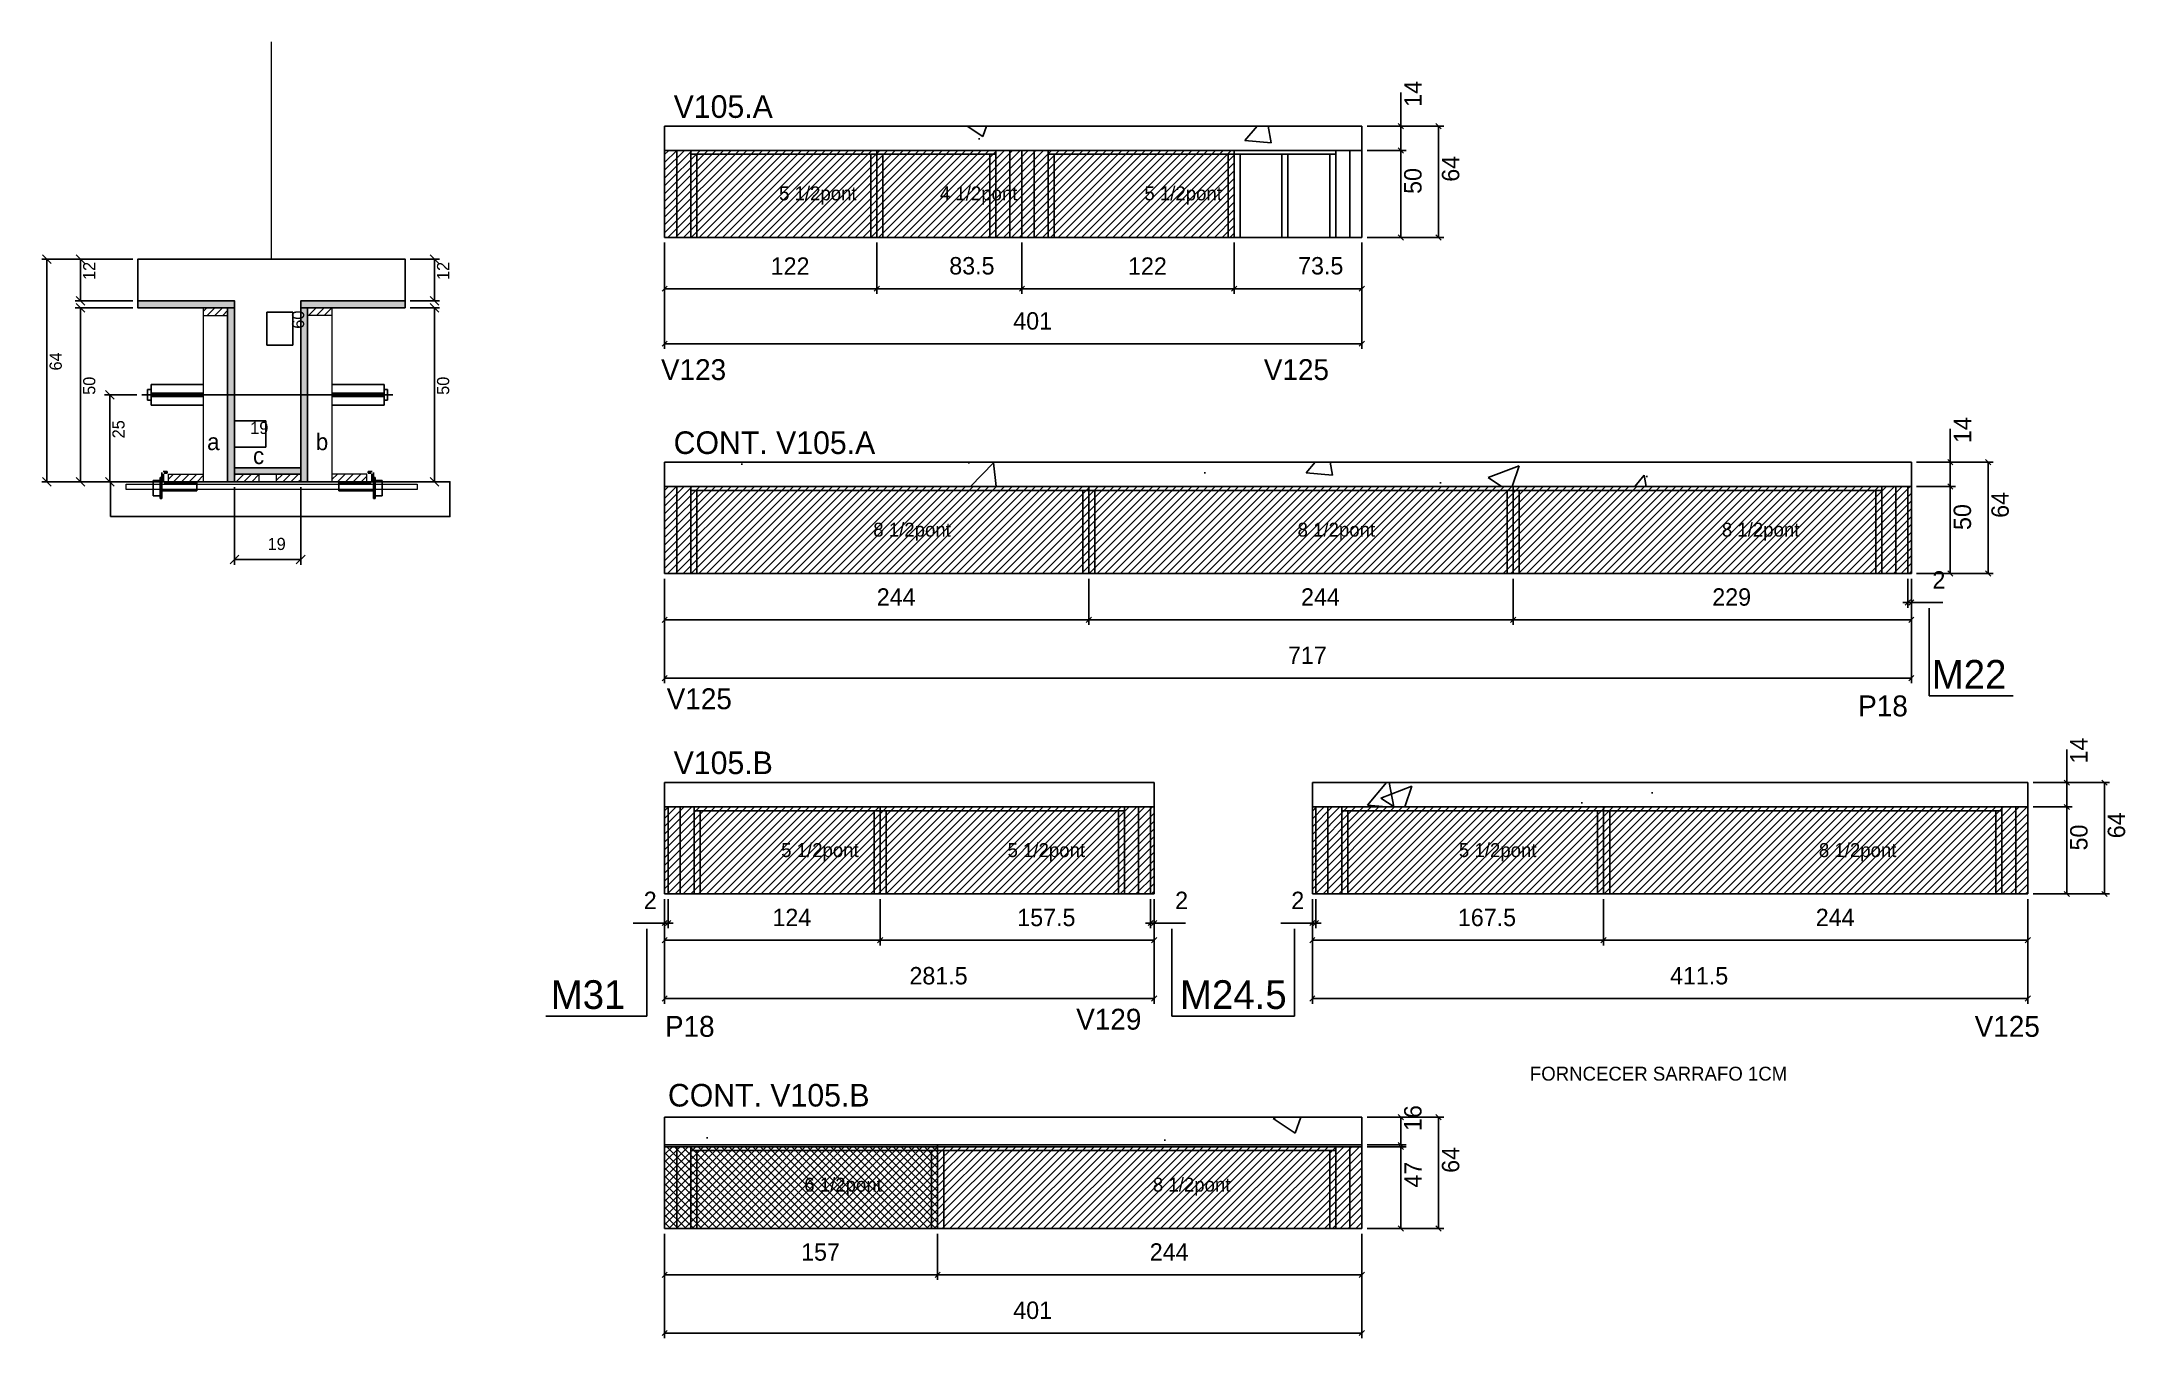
# Model space of a CAD drawing. Header units: metres. Extents: x 7613 to 8812, y 9675 to 10421.
import ezdxf

# ---------------------------------------------------------------- set-up
doc = ezdxf.new("R2010")
doc.units = ezdxf.units.M
for name, color, linetype in [('5', 7, 'Continuous'), ('barrote', 7, 'Continuous'), ('CONCRETO', 7, 'Continuous'), ('COTA', 7, 'Continuous'), ('Cota Seção (2x)', 7, 'Continuous'), ('detalhes', 7, 'Continuous'), ('Hachura', 7, 'Continuous'), ('Madeira', 7, 'Continuous'), ('NOMENCLATURA', 7, 'Continuous'), ('Painéis', 7, 'Continuous'), ('presilha', 7, 'Continuous'), ('REAPROVEITAMENTO', 7, 'Continuous'), ('SARR_2.2x7', 7, 'Continuous'), ('SARR_3.5x7', 7, 'Continuous'), ('SCO-___-LAJ', 7, 'Continuous'), ('TENSOR', 7, 'Continuous'), ('texto', 7, 'Continuous'), ('Texto Seção', 7, 'Continuous')]:
    doc.layers.add(name, color=color, linetype=linetype)

msp = doc.modelspace()

# ---------------------------------------------------------------- hatches: boundary and pattern name
at = {"layer": 'COTA'}
h = msp.add_hatch(dxfattribs=at)
h.set_pattern_fill('AR-CONC')
h.paths.add_polyline_path([(8372.6, 10372.3), (7971.6, 10372.3), (7971.6, 10358.3), (8372.6, 10358.3), (8372.6, 10372.3)])
h = msp.add_hatch(dxfattribs=at)
h.set_pattern_fill('AR-CONC')
h.paths.add_polyline_path([(8688.6, 10179.1), (8688.6, 10165.1), (7971.6, 10165.1), (7971.6, 10179.1), (8688.6, 10179.1)])
h = msp.add_hatch(dxfattribs=at)
h.set_pattern_fill('AR-CONC')
h.paths.add_polyline_path([(7971.6, 9994.9), (7971.6, 9980.9), (8253.1, 9980.9), (8253.1, 9994.9), (7971.6, 9994.9)])
h = msp.add_hatch(dxfattribs=at)
h.set_pattern_fill('AR-CONC')
h.paths.add_polyline_path([(8755.6, 9994.9), (8755.6, 9980.9), (8344.1, 9980.9), (8344.1, 9994.9), (8755.6, 9994.9)])
h = msp.add_hatch(dxfattribs=at)
h.set_pattern_fill('AR-CONC')
h.paths.add_polyline_path([(8372.6, 9802.6), (8372.6, 9786.6), (7971.6, 9786.6), (7971.6, 9802.6), (8372.6, 9802.6)])
at = {"layer": 'Hachura'}
h = msp.add_hatch(color=7, dxfattribs=at)
h.dxf.hatch_style = 1
h.paths.add_polyline_path([(7724.3, 10267.8), (7724.3, 10271.8), (7668.7, 10271.8), (7668.7, 10267.8), (7724.3, 10267.8)])
h = msp.add_hatch(color=7, dxfattribs=at)
h.dxf.hatch_style = 1
h.paths.add_polyline_path([(7822.3, 10267.8), (7822.3, 10271.8), (7762.3, 10271.8), (7762.3, 10267.8), (7822.3, 10267.8)])
h = msp.add_hatch(dxfattribs=at)
h.set_pattern_fill('ANSI31')
h.paths.add_polyline_path([(7720.3, 10263.4), (7720.3, 10267.8), (7706.3, 10267.8), (7706.3, 10263.4), (7720.3, 10263.4)])
h = msp.add_hatch(color=7, dxfattribs=at)
h.dxf.hatch_style = 1
h.paths.add_polyline_path([(7720.3, 10267.8), (7724.3, 10267.8), (7724.3, 10167.8), (7720.3, 10167.8), (7720.3, 10267.8)])
h = msp.add_hatch(color=7, dxfattribs=at)
h.dxf.hatch_style = 1
h.paths.add_polyline_path([(7766.3, 10267.8), (7762.3, 10267.8), (7762.3, 10167.8), (7766.3, 10167.8), (7766.3, 10267.8)])
h = msp.add_hatch(dxfattribs=at)
h.set_pattern_fill('ANSI31')
h.paths.add_polyline_path([(7766.3, 10263.4), (7766.3, 10267.8), (7780.3, 10267.8), (7780.3, 10263.4), (7766.3, 10263.4)])
h = msp.add_hatch(color=7, dxfattribs=at)
h.dxf.hatch_style = 1
h.paths.add_polyline_path([(7762.3, 10172.2), (7762.3, 10175.8), (7724.3, 10175.8), (7724.3, 10172.2), (7762.3, 10172.2)])
h = msp.add_hatch(dxfattribs=at)
h.set_pattern_fill('ANSI31')
h.paths.add_polyline_path([(7686.3, 10167.8), (7686.3, 10172.2), (7706.3, 10172.2), (7706.3, 10167.8), (7686.3, 10167.8)])
h = msp.add_hatch(dxfattribs=at)
h.set_pattern_fill('ANSI31')
h.paths.add_polyline_path([(7724.3, 10167.8), (7724.3, 10172.2), (7738.3, 10172.2), (7738.3, 10167.8), (7724.3, 10167.8)])
h = msp.add_hatch(dxfattribs=at)
h.set_pattern_fill('ANSI31')
h.paths.add_polyline_path([(7762.3, 10167.8), (7762.3, 10172.2), (7748.3, 10172.2), (7748.3, 10167.8), (7762.3, 10167.8)])
h = msp.add_hatch(dxfattribs=at)
h.set_pattern_fill('ANSI31')
h.paths.add_polyline_path([(7800.3, 10167.8), (7800.3, 10172.2), (7780.3, 10172.2), (7780.3, 10167.8), (7800.3, 10167.8)])
at = {"layer": 'REAPROVEITAMENTO'}
h = msp.add_hatch(dxfattribs=at)
h.set_pattern_fill('ANSI31')
h.paths.add_polyline_path([(7971.6, 10358.3), (7971.6, 10308.3), (8299.1, 10308.3), (8299.1, 10358.3), (7971.6, 10358.3)])
h = msp.add_hatch(dxfattribs=at)
h.set_pattern_fill('ANSI31')
h.paths.add_polyline_path([(7971.6, 10165.1), (7971.6, 10115.1), (8688.6, 10115.1), (8688.6, 10165.1), (7971.6, 10165.1), (7971.6, 10165.1)])
h = msp.add_hatch(dxfattribs=at)
h.set_pattern_fill('ANSI31')
h.paths.add_polyline_path([(7971.6, 9980.9), (7971.6, 9930.9), (8253.1, 9930.9), (8253.1, 9980.9), (7971.6, 9980.9)])
h = msp.add_hatch(dxfattribs=at)
h.set_pattern_fill('ANSI31')
h.paths.add_polyline_path([(8344.1, 9980.9), (8344.1, 9930.9), (8755.6, 9930.9), (8755.6, 9980.9), (8344.1, 9980.9), (8344.1, 9980.9)])
h = msp.add_hatch(dxfattribs=at)
h.set_pattern_fill('ANSI37')
h.paths.add_polyline_path([(7971.6, 9785.6), (7971.6, 9738.6), (8128.6, 9738.6), (8128.6, 9785.6), (7971.6, 9785.6)])
h = msp.add_hatch(dxfattribs=at)
h.set_pattern_fill('ANSI31')
h.paths.add_polyline_path([(8128.6, 9785.6), (8128.6, 9738.6), (8372.6, 9738.6), (8372.6, 9785.6), (8128.6, 9785.6), (8128.6, 9785.6)])

# ---------------------------------------------------------------- linework, layer by layer
at = {"color": 7, "lineweight": 25}
for p, q in [((7676.3, 10223.8), (7676.3, 10211.8)), ((7676.3, 10223.8), (7706.3, 10223.8)), ((7810.3, 10223.8), (7780.3, 10223.8)), ((7810.3, 10223.8), (7810.3, 10211.8)), ((7674.3, 10220.8), (7674.3, 10214.8)), ((7674.3, 10220.8), (7676.3, 10220.8)), ((7676.3, 10214.8), (7674.3, 10214.8)), ((7706.3, 10218.8), (7676.3, 10218.8)), ((7706.3, 10216.8), (7676.3, 10216.8)), ((7676.3, 10211.8), (7706.3, 10211.8)), ((7780.3, 10218.8), (7810.3, 10218.8)), ((7780.3, 10216.8), (7810.3, 10216.8)), ((7810.3, 10211.8), (7780.3, 10211.8)), ((7810.3, 10220.8), (7812.3, 10220.8)), ((7810.3, 10214.8), (7812.3, 10214.8)), ((7812.3, 10220.8), (7812.3, 10214.8))]:
    msp.add_line(p, q, dxfattribs=at)
at = {"layer": 'barrote', "color": 251, "lineweight": 25}
msp.add_lwpolyline([(7652.9, 10147.8), (7848.1, 10147.8), (7848.1, 10167.8), (7652.9, 10167.8)], close=True, dxfattribs=at)
at = {"layer": 'CONCRETO', "color": 251, "lineweight": 25}
msp.add_lwpolyline([(7668.7, 10271.8), (7668.7, 10295.8), (7822.3, 10295.8), (7822.3, 10271.8), (7762.3, 10271.8), (7762.3, 10175.8), (7724.3, 10175.8), (7724.3, 10271.8)], close=True, dxfattribs=at)
at = {"layer": 'COTA', "color": 4, "lineweight": 25}
for p, q in [((8395, 10372.3), (8395, 10391.5)), ((8375.6, 10372.3), (8398, 10372.3)), ((8375.6, 10372.3), (8419.7, 10372.3)), ((8395, 10358.3), (8395, 10372.3)), ((8416.7, 10372.3), (8416.7, 10308.3)), ((8375.6, 10358.3), (8398, 10358.3)), ((8375.6, 10358.3), (8398, 10358.3)), ((8395, 10358.3), (8395, 10308.3)), ((7971.6, 10305.3), (7971.6, 10275.8)), ((8093.6, 10305.3), (8093.6, 10275.8)), ((8093.6, 10305.3), (8093.6, 10275.8)), ((8177.1, 10305.3), (8177.1, 10275.8)), ((8177.1, 10305.3), (8177.1, 10275.8)), ((8299.1, 10305.3), (8299.1, 10275.8)), ((8375.6, 10308.3), (8398, 10308.3)), ((8375.6, 10308.3), (8419.7, 10308.3)), ((7665.7, 10295.8), (7613.4, 10295.8)), ((7616.4, 10167.8), (7616.4, 10295.8)), ((7665.7, 10295.8), (7632.7, 10295.8)), ((7635.7, 10295.8), (7635.7, 10271.8)), ((7825.3, 10295.8), (7842.2, 10295.8)), ((7839.2, 10295.8), (7839.2, 10271.8)), ((7665.7, 10271.8), (7632.7, 10271.8)), ((7825.3, 10271.8), (7842.2, 10271.8)), ((7971.6, 10278.8), (8093.6, 10278.8)), ((8093.6, 10278.8), (8177.1, 10278.8)), ((8299.1, 10278.8), (8177.1, 10278.8)), ((7665.7, 10267.8), (7632.7, 10267.8)), ((7635.7, 10267.8), (7635.7, 10167.8)), ((7825.3, 10267.8), (7842.2, 10267.8)), ((7839.2, 10167.8), (7839.2, 10267.8)), ((7668, 10217.8), (7649.5, 10217.8)), ((7652.5, 10217.8), (7652.5, 10167.8)), ((8711, 10179.1), (8711, 10198.2)), ((8691.6, 10179.1), (8714, 10179.1)), ((8691.6, 10179.1), (8735.7, 10179.1)), ((8711, 10165.1), (8711, 10179.1)), ((8732.7, 10179.1), (8732.7, 10115.1)), ((7687.7, 10167.8), (7613.4, 10167.8)), ((7687.7, 10167.8), (7632.7, 10167.8)), ((7668, 10167.8), (7649.5, 10167.8)), ((7724.3, 10164.8), (7724.3, 10120.1)), ((7762.3, 10164.8), (7762.3, 10120.1)), ((7798.9, 10167.8), (7842.2, 10167.8)), ((8691.6, 10165.1), (8714, 10165.1)), ((8691.6, 10165.1), (8714, 10165.1)), ((8711, 10165.1), (8711, 10115.1)), ((7724.3, 10123.1), (7762.3, 10123.1)), ((8691.6, 10115.1), (8714, 10115.1)), ((8691.6, 10115.1), (8735.7, 10115.1)), ((7971.6, 10112.1), (7971.6, 10085.5)), ((7971.6, 10112.1), (7971.6, 10052)), ((8215.6, 10112.1), (8215.6, 10085.5)), ((8215.6, 10112.1), (8215.6, 10085.5)), ((8459.6, 10112.1), (8459.6, 10085.5)), ((8459.6, 10112.1), (8459.6, 10085.5)), ((8686.6, 10112.1), (8686.6, 10095.4)), ((8688.6, 10112.1), (8688.6, 10085.5)), ((8688.6, 10112.1), (8688.6, 10052)), ((8688.6, 10112.1), (8688.6, 10095.4)), ((8686.6, 10098.4), (8683.6, 10098.4)), ((8686.6, 10098.4), (8688.6, 10098.4)), ((8688.6, 10098.4), (8706.7, 10098.4)), ((7971.6, 10088.5), (8215.6, 10088.5)), ((8215.6, 10088.5), (8459.6, 10088.5)), ((8459.6, 10088.5), (8688.6, 10088.5)), ((7971.6, 10055), (8688.6, 10055)), ((8778, 9994.9), (8778, 10014)), ((8758.6, 9994.9), (8781, 9994.9)), ((8758.6, 9994.9), (8802.6, 9994.9)), ((8778, 9980.9), (8778, 9994.9)), ((8799.6, 9994.9), (8799.6, 9930.9)), ((8758.6, 9980.9), (8781, 9980.9)), ((8758.6, 9980.9), (8781, 9980.9)), ((8778, 9980.9), (8778, 9930.9)), ((7971.6, 9927.9), (7971.6, 9901.3)), ((7971.6, 9927.9), (7971.6, 9867.8)), ((7971.6, 9927.9), (7971.6, 9911.2)), ((7973.6, 9927.9), (7973.6, 9911.2)), ((8095.6, 9927.9), (8095.6, 9901.3)), ((8095.6, 9927.9), (8095.6, 9901.3)), ((8251.1, 9927.9), (8251.1, 9911.2)), ((8253.1, 9927.9), (8253.1, 9901.3)), ((8253.1, 9927.9), (8253.1, 9867.8)), ((8253.1, 9927.9), (8253.1, 9911.2)), ((8344.1, 9927.9), (8344.1, 9901.3)), ((8344.1, 9927.9), (8344.1, 9867.8)), ((8344.1, 9927.9), (8344.1, 9911.2)), ((8346.1, 9927.9), (8346.1, 9911.2)), ((8511.6, 9927.9), (8511.6, 9901.3)), ((8511.6, 9927.9), (8511.6, 9901.3)), ((8755.6, 9927.9), (8755.6, 9901.3)), ((8755.6, 9927.9), (8755.6, 9867.8)), ((8758.6, 9930.9), (8781, 9930.9)), ((8758.6, 9930.9), (8802.6, 9930.9)), ((7971.6, 9914.2), (7953.5, 9914.2)), ((7973.6, 9914.2), (7971.6, 9914.2)), ((7973.6, 9914.2), (7976.6, 9914.2)), ((8251.1, 9914.2), (8248.1, 9914.2)), ((8251.1, 9914.2), (8253.1, 9914.2)), ((8253.1, 9914.2), (8271.2, 9914.2)), ((8344.1, 9914.2), (8325.9, 9914.2)), ((8346.1, 9914.2), (8344.1, 9914.2)), ((8346.1, 9914.2), (8349.1, 9914.2)), ((8095.6, 9904.3), (7971.6, 9904.3)), ((8253.1, 9904.3), (8095.6, 9904.3)), ((8344.1, 9904.3), (8511.6, 9904.3)), ((8511.6, 9904.3), (8755.6, 9904.3)), ((8253.1, 9870.8), (7971.6, 9870.8)), ((8344.1, 9870.8), (8755.6, 9870.8)), ((8375.6, 9802.6), (8398, 9802.6)), ((8375.6, 9802.6), (8419.7, 9802.6)), ((8395, 9786.6), (8395, 9802.6)), ((8416.7, 9802.6), (8416.7, 9738.6)), ((8375.6, 9786.6), (8398, 9786.6)), ((8375.6, 9785.6), (8398, 9785.6)), ((8395, 9785.6), (8395, 9738.6)), ((7971.6, 9735.6), (7971.6, 9709)), ((7971.6, 9735.6), (7971.6, 9675.5)), ((8128.6, 9735.6), (8128.6, 9709)), ((8128.6, 9735.6), (8128.6, 9709)), ((8372.6, 9735.6), (8372.6, 9709)), ((8372.6, 9735.6), (8372.6, 9675.5)), ((8375.6, 9738.6), (8398, 9738.6)), ((8375.6, 9738.6), (8419.7, 9738.6)), ((7971.6, 9712), (8128.6, 9712)), ((8128.6, 9712), (8372.6, 9712)), ((7971.6, 9678.5), (8372.6, 9678.5))]:
    msp.add_line(p, q, dxfattribs=at)
at = {"layer": 'COTA', "color": 241, "lineweight": 25}
for p, q in [((8177.1, 10372.3), (7971.6, 10372.3)), ((7971.6, 10372.3), (7971.6, 10358.3)), ((8177.1, 10372.3), (8372.6, 10372.3)), ((8372.6, 10372.3), (8372.6, 10358.3)), ((7971.6, 10179.1), (8688.6, 10179.1)), ((7971.6, 10165.1), (7971.6, 10179.1)), ((8688.6, 10165.1), (8688.6, 10179.1)), ((8253.1, 9994.9), (7971.6, 9994.9)), ((7971.6, 9980.9), (7971.6, 9994.9)), ((8253.1, 9980.9), (8253.1, 9994.9)), ((8344.1, 9994.9), (8755.6, 9994.9)), ((8344.1, 9980.9), (8344.1, 9994.9)), ((8755.6, 9980.9), (8755.6, 9994.9)), ((7971.6, 9802.6), (8372.6, 9802.6)), ((7971.6, 9786.6), (7971.6, 9802.6)), ((8372.6, 9786.6), (8372.6, 9802.6))]:
    msp.add_line(p, q, dxfattribs=at)
at = {"layer": 'COTA', "color": 0, "lineweight": 25}
for p, q in [((8396.5, 10370.8), (8393.5, 10373.8)), ((8418.2, 10370.8), (8415.2, 10373.8)), ((8396.5, 10356.8), (8393.5, 10359.8)), ((8393.5, 10359.8), (8396.5, 10356.8)), ((8393.5, 10309.8), (8396.5, 10306.8)), ((8415.2, 10309.8), (8418.2, 10306.8)), ((7973.1, 10280.3), (7970.1, 10277.3)), ((8092.1, 10277.3), (8095.1, 10280.3)), ((8095.1, 10280.3), (8092.1, 10277.3)), ((8175.6, 10277.3), (8178.6, 10280.3)), ((8178.6, 10280.3), (8175.6, 10277.3)), ((8297.6, 10277.3), (8300.6, 10280.3)), ((8712.5, 10177.6), (8709.5, 10180.6)), ((8734.2, 10177.6), (8731.2, 10180.6)), ((8712.5, 10163.6), (8709.5, 10166.6)), ((8709.5, 10166.6), (8712.5, 10163.6)), ((8709.5, 10116.6), (8712.5, 10113.6)), ((8731.2, 10116.6), (8734.2, 10113.6)), ((7973.1, 10090), (7970.1, 10087)), ((8214.1, 10087), (8217.1, 10090)), ((8217.1, 10090), (8214.1, 10087)), ((8461.1, 10090), (8458.1, 10087)), ((8458.1, 10087), (8461.1, 10090)), ((8685.1, 10096.9), (8688.1, 10099.9)), ((8690.1, 10099.9), (8687.1, 10096.9)), ((8687.1, 10087), (8690.1, 10090)), ((7973.1, 10056.5), (7970.1, 10053.5)), ((8687.1, 10053.5), (8690.1, 10056.5)), ((8779.5, 9993.4), (8776.5, 9996.4)), ((8801.1, 9993.4), (8798.1, 9996.4)), ((8779.5, 9979.4), (8776.5, 9982.4)), ((8776.5, 9982.4), (8779.5, 9979.4)), ((8776.5, 9932.4), (8779.5, 9929.4)), ((8798.1, 9932.4), (8801.1, 9929.4)), ((7970.1, 9912.7), (7973.1, 9915.7)), ((7975.1, 9915.7), (7972.1, 9912.7)), ((8249.6, 9912.7), (8252.6, 9915.7)), ((8254.6, 9915.7), (8251.6, 9912.7)), ((8342.6, 9912.7), (8345.6, 9915.7)), ((8347.6, 9915.7), (8344.6, 9912.7)), ((7973.1, 9905.8), (7970.1, 9902.8)), ((8097.1, 9905.8), (8094.1, 9902.8)), ((8094.1, 9902.8), (8097.1, 9905.8)), ((8251.6, 9902.8), (8254.6, 9905.8)), ((8345.6, 9905.8), (8342.6, 9902.8)), ((8510.1, 9902.8), (8513.1, 9905.8)), ((8513.1, 9905.8), (8510.1, 9902.8)), ((8754.1, 9902.8), (8757.1, 9905.8)), ((7973.1, 9872.3), (7970.1, 9869.3)), ((8251.6, 9869.3), (8254.6, 9872.3)), ((8345.6, 9872.3), (8342.6, 9869.3)), ((8754.1, 9869.3), (8757.1, 9872.3)), ((8396.5, 9801.1), (8393.5, 9804.1)), ((8418.2, 9801.1), (8415.2, 9804.1)), ((8393.5, 9788.1), (8396.5, 9785.1)), ((8396.5, 9784.1), (8393.5, 9787.1)), ((8393.5, 9740.1), (8396.5, 9737.1)), ((8415.2, 9740.1), (8418.2, 9737.1)), ((7973.1, 9713.5), (7970.1, 9710.5)), ((8127.1, 9710.5), (8130.1, 9713.5)), ((8130.1, 9713.5), (8127.1, 9710.5)), ((8371.1, 9710.5), (8374.1, 9713.5)), ((7973.1, 9680), (7970.1, 9677)), ((8371.1, 9677), (8374.1, 9680))]:
    msp.add_line(p, q, dxfattribs=at)
for points in [[(7618.9, 10293.3), (7613.9, 10298.3)], [(7638.2, 10293.3), (7633.2, 10298.3)], [(7841.7, 10293.3), (7836.7, 10298.3)], [(7633.2, 10274.3), (7638.2, 10269.3)], [(7638.2, 10265.3), (7633.2, 10270.3)], [(7836.7, 10274.3), (7841.7, 10269.3)], [(7841.7, 10265.3), (7836.7, 10270.3)], [(7655, 10215.3), (7650, 10220.3)], [(7613.9, 10170.3), (7618.9, 10165.3)], [(7633.2, 10170.3), (7638.2, 10165.3)], [(7650, 10170.3), (7655, 10165.3)], [(7836.7, 10170.3), (7841.7, 10165.3)], [(7726.8, 10125.6), (7721.8, 10120.6)], [(7759.8, 10120.6), (7764.8, 10125.6)]]:
    msp.add_lwpolyline(points, dxfattribs=at)
at = {"layer": 'Cota Seção (2x)', "color": 180, "lineweight": 25}
for p, q in [((7757.8, 10265.3), (7742.8, 10265.3)), ((7742.8, 10265.3), (7742.8, 10246.3)), ((7757.8, 10246.3), (7757.8, 10265.3)), ((7742.8, 10246.3), (7757.8, 10246.3)), ((7742.3, 10202.8), (7724.3, 10202.8)), ((7724.3, 10202.8), (7724.3, 10187.8)), ((7742.3, 10187.8), (7742.3, 10202.8)), ((7724.3, 10187.8), (7742.3, 10187.8))]:
    msp.add_line(p, q, dxfattribs=at)
at = {"layer": 'Madeira', "color": 126, "lineweight": 18}
for points in [[(7720.3, 10263.4), (7720.3, 10267.8), (7706.3, 10267.8), (7706.3, 10263.4)], [(7720.3, 10267.8), (7706.3, 10267.8), (7706.3, 10167.8), (7720.3, 10167.8)], [(7766.3, 10263.4), (7766.3, 10267.8), (7780.3, 10267.8), (7780.3, 10263.4)], [(7766.3, 10267.8), (7780.3, 10267.8), (7780.3, 10167.8), (7766.3, 10167.8)], [(7686.3, 10167.8), (7686.3, 10172.2), (7706.3, 10172.2), (7706.3, 10167.8)], [(7724.3, 10167.8), (7724.3, 10172.2), (7738.3, 10172.2), (7738.3, 10167.8)], [(7762.3, 10167.8), (7762.3, 10172.2), (7748.3, 10172.2), (7748.3, 10167.8)], [(7800.3, 10167.8), (7800.3, 10172.2), (7780.3, 10172.2), (7780.3, 10167.8)]]:
    msp.add_lwpolyline(points, close=True, dxfattribs=at)
at = {"layer": 'NOMENCLATURA', "color": 7, "lineweight": 25}
for p, q in [((8698.8, 10044.8), (8698.8, 10095.1)), ((8747.2, 10044.8), (8698.8, 10044.8)), ((7961.4, 9860.6), (7961.4, 9910.9)), ((8263.3, 9860.6), (8263.3, 9910.9)), ((8333.9, 9860.6), (8333.9, 9910.9)), ((7903.2, 9860.6), (7961.4, 9860.6)), ((8333.9, 9860.6), (8263.3, 9860.6))]:
    msp.add_line(p, q, dxfattribs=at)
at = {"layer": 'Painéis', "color": 200, "lineweight": 25}
for p, q in [((8093.6, 10358.3), (8093.6, 10308.3)), ((8299.1, 10358.3), (8299.1, 10308.3)), ((8372.6, 10358.3), (8372.6, 10308.3)), ((7971.6, 10165.1), (8688.6, 10165.1)), ((7971.6, 10115.1), (7971.6, 10165.1)), ((8215.6, 10115.1), (8215.6, 10165.1)), ((8459.6, 10115.1), (8459.6, 10165.1)), ((8686.6, 10115.1), (8686.6, 10165.1)), ((8688.6, 10115.1), (8688.6, 10165.1)), ((7971.6, 10115.1), (8688.6, 10115.1)), ((8253.1, 9980.9), (7971.6, 9980.9)), ((7971.6, 9930.9), (7971.6, 9980.9)), ((7973.6, 9930.9), (7973.6, 9980.9)), ((8095.6, 9930.9), (8095.6, 9980.9)), ((8251.1, 9930.9), (8251.1, 9980.9)), ((8253.1, 9930.9), (8253.1, 9980.9)), ((8344.1, 9980.9), (8755.6, 9980.9)), ((8344.1, 9930.9), (8344.1, 9980.9)), ((8346.1, 9930.9), (8346.1, 9980.9)), ((8511.6, 9930.9), (8511.6, 9980.9)), ((8755.6, 9930.9), (8755.6, 9980.9)), ((8253.1, 9930.9), (7971.6, 9930.9)), ((8344.1, 9930.9), (8755.6, 9930.9)), ((7971.6, 9785.6), (8372.6, 9785.6)), ((7971.6, 9738.6), (7971.6, 9785.6)), ((8128.6, 9738.6), (8128.6, 9785.6)), ((8372.6, 9738.6), (8372.6, 9785.6)), ((7971.6, 9738.6), (8372.6, 9738.6))]:
    msp.add_line(p, q, dxfattribs=at)
at = {"layer": 'Painéis', "color": 4, "lineweight": 25}
for p, q in [((7971.6, 10305.3), (7971.6, 10244.2)), ((8299.1, 10305.3), (8299.1, 10275.8)), ((8372.6, 10305.3), (8372.6, 10244.2)), ((8372.6, 10305.3), (8372.6, 10275.8)), ((8299.1, 10278.8), (8372.6, 10278.8)), ((7971.6, 10247.2), (8372.6, 10247.2))]:
    msp.add_line(p, q, dxfattribs=at)
at = {"layer": 'Painéis', "color": 0, "lineweight": 25}
for p, q in [((8300.6, 10280.3), (8297.6, 10277.3)), ((8371.1, 10277.3), (8374.1, 10280.3)), ((7973.1, 10248.7), (7970.1, 10245.7)), ((8371.1, 10245.7), (8374.1, 10248.7))]:
    msp.add_line(p, q, dxfattribs=at)
at = {"layer": 'Painéis', "color": 200, "lineweight": 25}
for points in [[(7971.6, 10358.3), (8177.1, 10358.3), (8177.1, 10308.3), (7971.6, 10308.3)], [(7724.3, 10267.8), (7724.3, 10271.8), (7668.7, 10271.8), (7668.7, 10267.8)], [(7822.3, 10267.8), (7822.3, 10271.8), (7762.3, 10271.8), (7762.3, 10267.8)], [(7720.3, 10267.8), (7724.3, 10267.8), (7724.3, 10167.8), (7720.3, 10167.8)], [(7766.3, 10267.8), (7762.3, 10267.8), (7762.3, 10167.8), (7766.3, 10167.8)], [(7762.3, 10172.2), (7762.3, 10175.8), (7724.3, 10175.8), (7724.3, 10172.2)]]:
    msp.add_lwpolyline(points, close=True, dxfattribs=at)
msp.add_lwpolyline([(8372.6, 10358.3), (8177.1, 10358.3), (8177.1, 10308.3), (8372.6, 10308.3)], dxfattribs=at)
at = {"layer": 'presilha', "color": 1, "lineweight": 25}
for p, q in [((7685.5, 10173.8), (7683.2, 10173.8)), ((7685.5, 10173.8), (7685.5, 10172.8)), ((7801.2, 10173.8), (7801.2, 10172.8)), ((7801.2, 10173.8), (7803.4, 10173.8)), ((7677.5, 10168.5), (7681.5, 10168.5)), ((7677.5, 10168.5), (7677.5, 10159.8)), ((7681.5, 10170.2), (7682.5, 10170.2)), ((7681.5, 10158.2), (7681.5, 10170.2)), ((7681.5, 10168.5), (7681.5, 10159.8)), ((7682.5, 10166.9), (7682.5, 10173.1)), ((7682.5, 10170.2), (7682.5, 10158.2)), ((7702.5, 10162.6), (7682.5, 10162.6)), ((7683.5, 10167.5), (7683.5, 10172.4)), ((7685.5, 10172.8), (7683.8, 10172.8)), ((7702.5, 10167.2), (7683.8, 10167.2)), ((7702.5, 10167.2), (7702.5, 10162.6)), ((7784.2, 10167.2), (7784.2, 10162.6)), ((7784.2, 10167.2), (7802.8, 10167.2)), ((7784.2, 10162.6), (7804.2, 10162.6)), ((7801.2, 10172.8), (7802.8, 10172.8)), ((7803.2, 10167.5), (7803.2, 10172.4)), ((7804.2, 10166.9), (7804.2, 10173.1)), ((7805.2, 10170.2), (7804.2, 10170.2)), ((7804.2, 10170.2), (7804.2, 10158.2)), ((7805.2, 10158.2), (7805.2, 10170.2)), ((7809.2, 10168.5), (7805.2, 10168.5)), ((7805.2, 10168.5), (7805.2, 10159.8)), ((7809.2, 10168.5), (7809.2, 10159.8)), ((7681.5, 10159.8), (7677.5, 10159.8)), ((7682.5, 10158.2), (7681.5, 10158.2)), ((7804.2, 10158.2), (7805.2, 10158.2)), ((7805.2, 10159.8), (7809.2, 10159.8))]:
    msp.add_line(p, q, dxfattribs=at)
at = {"layer": 'SARR_2.2x7', "color": 40, "lineweight": 25}
for p, q in [((7978.6, 10308.3), (7978.6, 10358.3)), ((7986.6, 10356.1), (8093.6, 10356.1)), ((8093.6, 10356.1), (8162.1, 10356.1)), ((8170.1, 10308.3), (8170.1, 10358.3)), ((8184.1, 10308.3), (8184.1, 10358.3)), ((8299.1, 10356.1), (8192.1, 10356.1)), ((8299.1, 10356.1), (8357.6, 10356.1)), ((8365.6, 10308.3), (8365.6, 10358.3)), ((7978.6, 10115.1), (7978.6, 10165.1)), ((7986.6, 10162.9), (8215.6, 10162.9)), ((8215.6, 10162.9), (8671.6, 10162.9)), ((8679.6, 10115.1), (8679.6, 10165.1)), ((7980.6, 9930.9), (7980.6, 9980.9)), ((8095.6, 9978.7), (7988.6, 9978.7)), ((8236.1, 9978.7), (8095.6, 9978.7)), ((8244.1, 9930.9), (8244.1, 9980.9)), ((8353.1, 9930.9), (8353.1, 9980.9)), ((8361.1, 9978.7), (8511.6, 9978.7)), ((8511.6, 9978.7), (8740.6, 9978.7)), ((8748.6, 9930.9), (8748.6, 9980.9)), ((7971.6, 9786.6), (8128.6, 9786.6)), ((7971.6, 9785.6), (7971.6, 9786.6)), ((7978.6, 9738.6), (7978.6, 9785.6)), ((7986.6, 9783.4), (8128.6, 9783.4)), ((8128.6, 9786.6), (8372.6, 9786.6)), ((8128.6, 9785.6), (8128.6, 9786.6)), ((8128.6, 9783.4), (8357.6, 9783.4)), ((8365.6, 9738.6), (8365.6, 9785.6)), ((8372.6, 9785.6), (8372.6, 9786.6))]:
    msp.add_line(p, q, dxfattribs=at)
at = {"layer": 'SARR_3.5x7', "color": 81, "lineweight": 25}
for p, q in [((7986.6, 10358.3), (7986.6, 10308.3)), ((7990.1, 10356.1), (7990.1, 10308.3)), ((8090.1, 10356.1), (8090.1, 10308.3)), ((8097.1, 10356.1), (8097.1, 10308.3)), ((8158.6, 10356.1), (8158.6, 10308.3)), ((8162.1, 10358.3), (8162.1, 10308.3)), ((8192.1, 10358.3), (8192.1, 10308.3)), ((8195.6, 10356.1), (8195.6, 10308.3)), ((8295.6, 10356.1), (8295.6, 10308.3)), ((8302.6, 10356.1), (8302.6, 10308.3)), ((8326.6, 10356.1), (8326.6, 10308.3)), ((8330.1, 10356.1), (8330.1, 10308.3)), ((8354.1, 10356.1), (8354.1, 10308.3)), ((8357.6, 10358.3), (8357.6, 10308.3)), ((7986.6, 10165.1), (7986.6, 10115.1)), ((7990.1, 10162.9), (7990.1, 10115.1)), ((8212.1, 10162.9), (8212.1, 10115.1)), ((8215.6, 10162.9), (8215.6, 10115.1)), ((8219.1, 10162.9), (8219.1, 10115.1)), ((8456.1, 10162.9), (8456.1, 10115.1)), ((8459.6, 10162.9), (8459.6, 10115.1)), ((8463.1, 10162.9), (8463.1, 10115.1)), ((8668.1, 10162.9), (8668.1, 10115.1)), ((8671.6, 10165.1), (8671.6, 10115.1)), ((7986.6, 10115.1), (7990.1, 10115.1)), ((8212.1, 10115.1), (8215.6, 10115.1)), ((8215.6, 10115.1), (8219.1, 10115.1)), ((8668.1, 10115.1), (8671.6, 10115.1)), ((7988.6, 9980.9), (7988.6, 9930.9)), ((7992.1, 9978.7), (7992.1, 9930.9)), ((8092.1, 9978.7), (8092.1, 9930.9)), ((8095.6, 9978.7), (8095.6, 9930.9)), ((8099.1, 9978.7), (8099.1, 9930.9)), ((8232.6, 9978.7), (8232.6, 9930.9)), ((8236.1, 9980.9), (8236.1, 9930.9)), ((8361.1, 9980.9), (8361.1, 9930.9)), ((8364.6, 9978.7), (8364.6, 9930.9)), ((8508.1, 9978.7), (8508.1, 9930.9)), ((8511.6, 9978.7), (8511.6, 9930.9)), ((8515.1, 9978.7), (8515.1, 9930.9)), ((8737.1, 9978.7), (8737.1, 9930.9)), ((8740.6, 9980.9), (8740.6, 9930.9)), ((7992.1, 9930.9), (7988.6, 9930.9)), ((8095.6, 9930.9), (8092.1, 9930.9)), ((8099.1, 9930.9), (8095.6, 9930.9)), ((8236.1, 9930.9), (8232.6, 9930.9)), ((8361.1, 9930.9), (8364.6, 9930.9)), ((8508.1, 9930.9), (8511.6, 9930.9)), ((8511.6, 9930.9), (8515.1, 9930.9)), ((8737.1, 9930.9), (8740.6, 9930.9)), ((7986.6, 9785.6), (7986.6, 9738.6)), ((7990.1, 9783.4), (7990.1, 9738.6)), ((8125.1, 9783.4), (8125.1, 9738.6)), ((8128.6, 9783.4), (8128.6, 9738.6)), ((8132.1, 9783.4), (8132.1, 9738.6)), ((8354.1, 9783.4), (8354.1, 9738.6)), ((8357.6, 9785.6), (8357.6, 9738.6)), ((7986.6, 9738.6), (7990.1, 9738.6)), ((8125.1, 9738.6), (8128.6, 9738.6)), ((8128.6, 9738.6), (8132.1, 9738.6)), ((8354.1, 9738.6), (8357.6, 9738.6))]:
    msp.add_line(p, q, dxfattribs=at)
at = {"layer": 'SCO-___-LAJ', "color": 1, "lineweight": 0}
msp.add_lwpolyline([(7661.9, 10166.5), (7829.2, 10166.5), (7829.2, 10163.3), (7661.9, 10163.3)], close=True, dxfattribs=at)
at = {"layer": 'TENSOR', "color": 3, "lineweight": 25}
msp.add_line((7815.3, 10217.8), (7671, 10217.8), dxfattribs=at)
at = {"layer": 'Texto Seção', "color": 252, "lineweight": 15}
msp.add_line((7745.5, 10295.8), (7745.5, 10420.8), dxfattribs=at)

# ---------------------------------------------------------------- texts
at = {"color": 240, "lineweight": 25}
msp.add_text('FORNCECER SARRAFO 1CM', height=8, dxfattribs=at).set_placement((8469.2, 9823.6))
at = {"layer": '5', "color": 5, "lineweight": 25}
for s, rotation, p in [('V123', 0, (7969.5, 10226.3)), ('V125', 0, (8316.2, 10226.3)), ('V125', 360, (7972.8, 10037.1)), ('P18', 0, (8658, 10033)), ('V129', 0, (8208.3, 9852.9)), ('P18', 360, (7971.8, 9848.8)), ('V125', 0, (8725, 9848.8))]:
    msp.add_text(s, height=12, rotation=rotation, dxfattribs=at).set_placement(p)
at = {"layer": 'COTA', "color": 240, "lineweight": 25}
for s, p in [('14', (8407, 10383.4)), ('64', (8428.6, 10340.3)), ('50', (8406.9, 10333.3)), ('14', (8723, 10190.1)), ('64', (8744.6, 10147.1)), ('50', (8722.9, 10140.1)), ('14', (8789.9, 10005.9)), ('50', (8789.9, 9955.9)), ('64', (8811.5, 9962.9)), ('16', (8406.9, 9794.6)), ('64', (8428.6, 9770.6)), ('47', (8407, 9762.1))]:
    msp.add_text(s, height=10, rotation=90, dxfattribs=at).set_placement(p)
at = {"layer": 'COTA', "color": 1, "lineweight": 25}
for s, p in [('12', (7644.2, 10283.8)), ('12', (7847.7, 10283.8)), ('64', (7624.9, 10231.8)), ('50', (7644.2, 10217.8)), ('50', (7847.7, 10217.8)), ('25', (7661, 10192.8))]:
    msp.add_text(s, height=7, rotation=90, dxfattribs=at).set_placement(p)
at = {"layer": 'COTA', "color": 240, "lineweight": 25}
for s, p in [('122', (8032.6, 10286.8)), ('83.5', (8135.3, 10287)), ('122', (8238.1, 10286.8)), ('2', (8700.7, 10106.4)), ('244', (8093.6, 10096.6)), ('244', (8337.6, 10096.6)), ('229', (8574.1, 10096.6)), ('717', (8330.1, 10063.1)), ('2', (7959.6, 9922.2)), ('124', (8033.6, 9912.4)), ('157.5', (8174.4, 9912.4)), ('2', (8265.2, 9922.2)), ('2', (8332, 9922.2)), ('167.5', (8427.8, 9912.4)), ('244', (8633.6, 9912.4)), ('281.5', (8112.4, 9878.9)), ('411.5', (8549.8, 9878.9)), ('157', (8050.1, 9720.1)), ('244', (8250.6, 9720.1)), ('401', (8172.1, 9686.6))]:
    msp.add_text(s, height=10, dxfattribs=at).set_placement(p)
at = {"layer": 'COTA', "color": 1, "lineweight": 25}
msp.add_text('19', height=7, dxfattribs=at).set_placement((7743.3, 10128.6))
at = {"layer": 'Cota Seção (2x)', "color": 1, "lineweight": 25}
msp.add_text('60', height=7, rotation=90, dxfattribs=at).set_placement((7764.3, 10255.8))
msp.add_text('19', height=7, dxfattribs=at).set_placement((7733.3, 10195.3))
at = {"layer": 'detalhes', "color": 4, "lineweight": 25}
for s, p in [('a', (7708.5, 10186)), ('c', (7734.9, 10178)), ('b', (7771, 10186))]:
    msp.add_text(s, height=9.6, dxfattribs=at).set_placement(p)
at = {"layer": 'NOMENCLATURA', "color": 7, "lineweight": 25}
for s, p in [('M22', (8700.3, 10048.9)), ('M31', (7906.1, 9864.8)), ('M24.5', (8268, 9864.8))]:
    msp.add_text(s, height=16.5, dxfattribs=at).set_placement(p)
at = {"layer": 'Painéis', "color": 240, "lineweight": 25}
for s, p in [('73.5', (8335.9, 10287)), ('401', (8172.1, 10255.3))]:
    msp.add_text(s, height=10, dxfattribs=at).set_placement(p)
at = {"layer": 'texto', "color": 2, "lineweight": 25}
for s, p in [('5 1/2pont', (8037.4, 10329.6)), ('4 1/2pont', (8129.9, 10329.6)), ('5 1/2pont', (8247.5, 10329.6)), ('8 1/2pont', (8091.6, 10136.3)), ('8 1/2pont', (8335.6, 10136.3)), ('8 1/2pont', (8579.6, 10136.3)), ('5 1/2pont', (8038.6, 9952.1)), ('5 1/2pont', (8168.8, 9952.1)), ('5 1/2pont', (8428.4, 9952.1)), ('8 1/2pont', (8635.4, 9952.1)), ('6 1/2pont', (8051.9, 9759.8)), ('8 1/2pont', (8252.4, 9759.8))]:
    msp.add_text(s, height=8, dxfattribs=at).set_placement(p)
at = {"layer": 'Texto Seção', "color": 7, "lineweight": 15}
for s, p in [('V105.A', (7976.8, 10377)), ('CONT. V105.A', (7976.8, 10183.8)), ('V105.B', (7976.8, 9999.8)), ('CONT. V105.B', (7973.5, 9808.7))]:
    msp.add_text(s, height=13, dxfattribs=at).set_placement(p)

doc.saveas('drawing.dxf')
